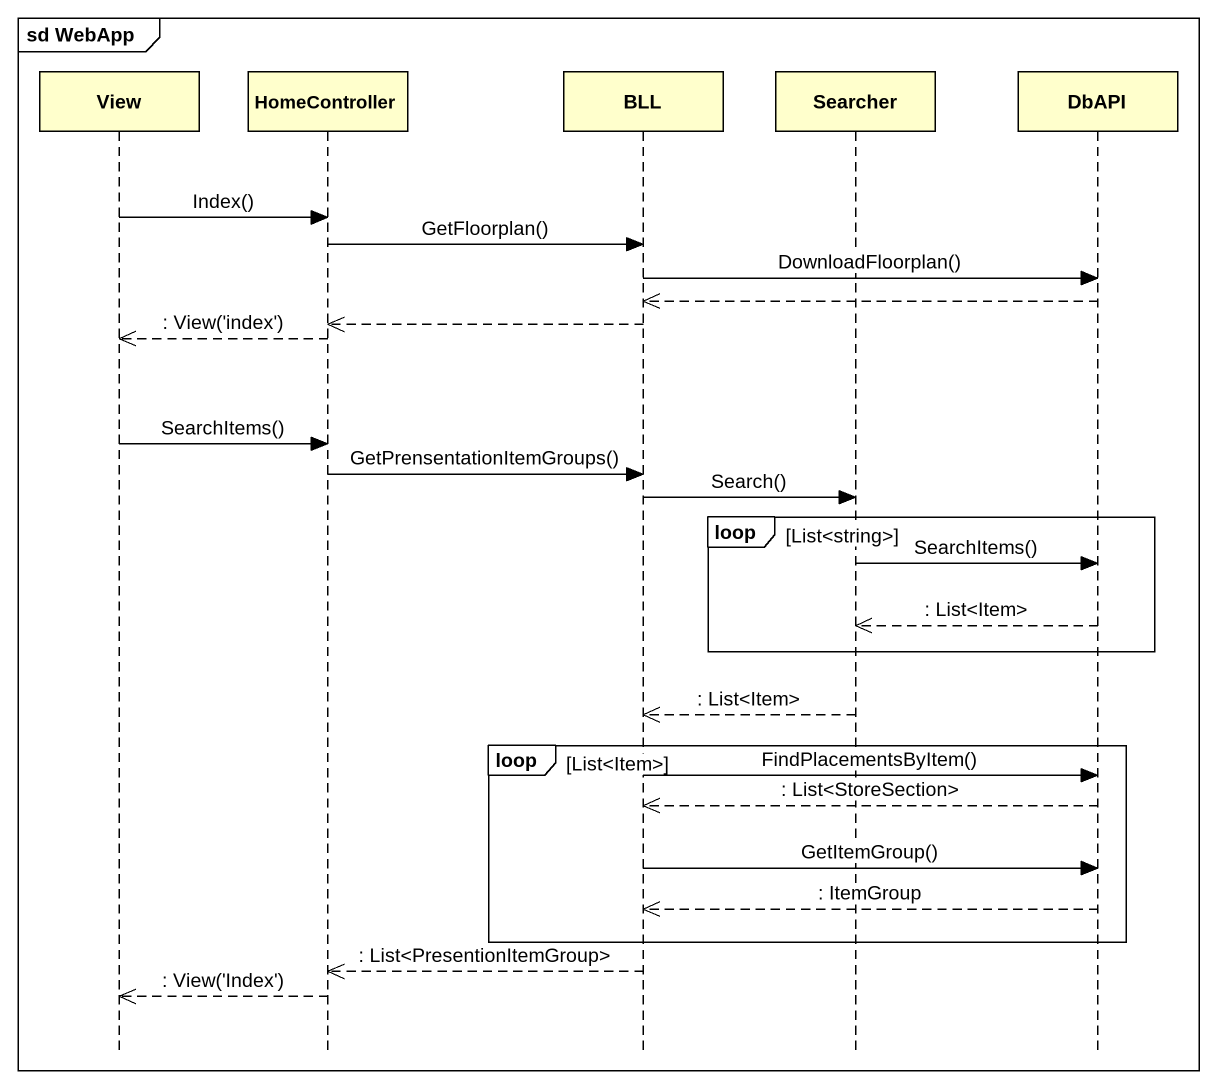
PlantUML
@startuml
mainframe sd WebApp
hide footbox
participant View
participant HomeController
participant BLL
participant Searcher
participant DbAPI

View -> HomeController : Index()
HomeController -> BLL : GetFloorplan()
BLL -> DbAPI : DownloadFloorplan()
DbAPI -->> BLL
BLL -->> HomeController
HomeController -->> View : : View('index')
View -> HomeController : SearchItems()
HomeController -> BLL : GetPrensentationItemGroups()
BLL -> Searcher : Search()
loop List<string>
  Searcher -> DbAPI : SearchItems()
  DbAPI -->> Searcher : : List<Item>
end
Searcher -->> BLL : : List<Item>
loop List<Item>
  BLL -> DbAPI : FindPlacementsByItem()
  DbAPI -->> BLL : : List<StoreSection>
  BLL -> DbAPI : GetItemGroup()
  DbAPI -->> BLL : : ItemGroup
end
BLL -->> HomeController : : List<PresentionItemGroup>
HomeController -->> View : : View('Index')
@enduml
